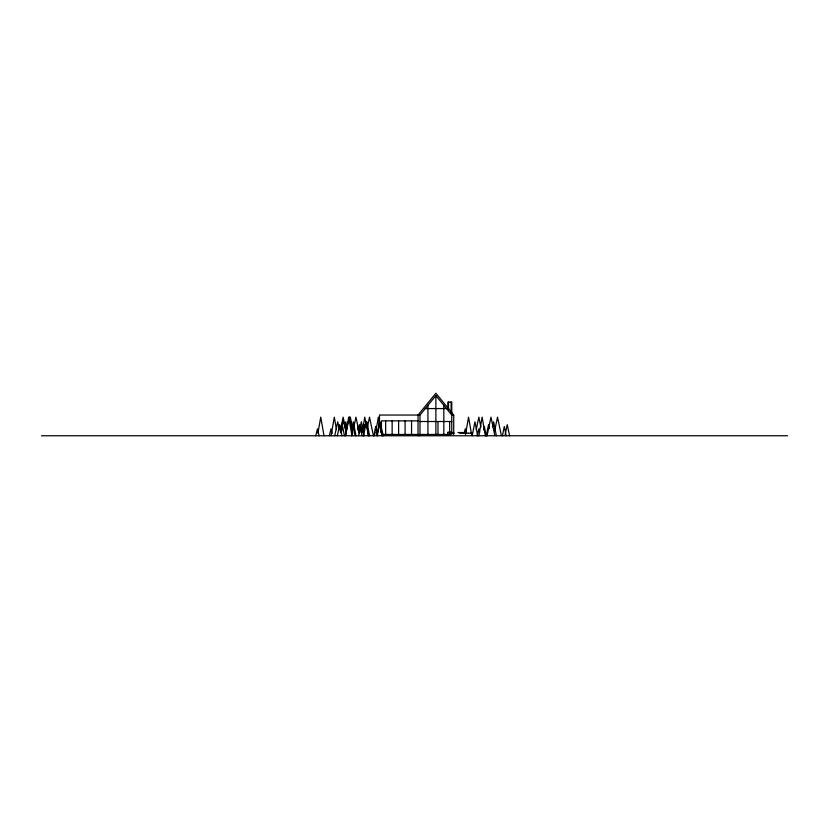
<?xml version="1.0" encoding="UTF-8"?>
<svg xmlns="http://www.w3.org/2000/svg" width="829" height="829" viewBox="0 0 829 829"><rect width="100%" height="100%" fill="white"/><g stroke="black" fill="none" stroke-linecap="round" stroke-linejoin="round"><path stroke-width="1.24" d="M363.744 435.764L366.024 421.795L368.314 435.764M317.921 433.277L320.74 417.142L323.994 435.764M331.061 435.764L334.315 417.142L336.481 429.557M362.605 429.557L364.77 417.142L366.076 424.593M375.962 430.8L378.356 417.142L379.651 424.593M465.515 434.52L468.551 417.142L471.587 434.52M478.872 435.764L482.126 417.142L485.379 435.764M349.952 419.629L350.387 417.142L352.366 428.313M351.724 435.764L353.403 426.458L355.081 435.764M358.677 435.764L360.356 426.458L362.035 435.764M361.071 432.272L362.118 426.458L363.796 435.764M361.693 431.111L362.532 426.458L363.164 429.94M374.024 435.764L375.692 426.458L377.371 435.764L379.609 421.795L382.387 435.764M374.646 434.603L375.06 432.272M375.485 429.94L376.107 426.458L377.361 433.432M483.742 429.94L484.374 426.458L486.043 435.764M344.812 426.873L345.807 421.795L347.04 428.147M351.797 429.412L353.289 421.795L356.014 435.764M365.869 426.873L366.864 421.795L369.589 435.764M376.926 435.764L379.651 421.795L381.889 435.764M472.209 435.764L474.944 421.795L477.67 435.764M492.623 426.873L493.618 421.795L496.343 435.764M340.273 428.78L340.74 426.458L341.206 428.78M341.196 433.432L342.595 426.458L344.46 435.764M357.641 429.94L358.346 426.458L359.506 432.272M502.436 435.764L504.301 426.458L506.177 435.764M340.543 429.557L343.144 417.142L346.263 432.033M353.6 428.313L355.942 417.142L359.32 433.277M367.444 427.07L369.516 417.142L373.413 435.764M476.24 429.557L478.83 417.142L480.913 427.07M487.069 435.764L490.965 417.142L494.861 435.764M494.654 430.8L497.514 417.142L501.41 435.764M337.33 435.764L339.662 424.655L342.004 435.764M358.646 428.355L359.423 424.655L360.2 428.355M486.219 435.764L488.561 424.655L489.338 428.355M505.162 434.531L507.234 424.655L509.576 435.764M334.74 435.764L337.735 421.795L339.476 429.94M359.112 432.272L361.361 421.795L362.605 427.619M315.766 435.764L317.445 428.852L319.113 435.764M329.341 435.764L331.02 428.852L332.139 433.453M380.812 432.303L381.641 428.852L383.319 435.764M464.136 433.453L465.256 428.852L466.375 433.453M477.162 435.764L478.83 428.852L479.67 432.303M362.739 432.054L364.563 424.645L365.174 427.122M340.315 432.013L343.237 420.78L346.159 432.013M419.982 435.764L419.982 415.039L435.878 395.609L451.764 415.039L451.764 434.469M425.277 408.562L446.468 408.562M419.982 415.039L379.485 415.039L379.485 425.401M451.764 415.039L453.712 415.039L453.712 434.469M418.034 420.873L381.433 420.873L381.433 429.557M419.982 421.515L451.764 421.515M451.764 432.199L447.888 432.199L447.888 434.469M447.888 432.52L451.764 432.52M457.909 432.52L464.085 432.52M450.302 433.173L454.168 433.173M459.525 433.173L463.401 433.173M464.313 433.173L468.178 433.173M468.395 433.173L472.261 433.173M382.687 434.469L418.697 434.469M419.982 434.469L450.499 434.469M41.45 435.764L787.55 435.764M453.712 415.039L435.878 393.236L418.034 415.039L418.034 435.764M349.693 417.142L352.294 429.557M352.771 433.277L349.392 417.142L345.496 435.764L348.698 417.142L351.993 435.764M366.978 426.458L368.656 435.764M380.086 427.07L380.521 429.557M451.764 413.744L451.764 402.086L447.888 402.086L447.888 408.562M451.121 402.086L451.121 412.314M449.65 421.515L449.65 434.469M448.53 402.086L448.53 409.744M443.826 405.329L443.826 434.469M437.992 421.515L437.992 434.469M435.878 395.609L435.878 434.469M427.93 405.329L427.93 434.469M411.557 420.873L411.557 434.469M405.091 420.873L405.091 434.469M398.614 420.873L398.614 434.469M392.138 420.873L392.138 434.469M385.661 420.873L385.661 434.469"/></g></svg>
